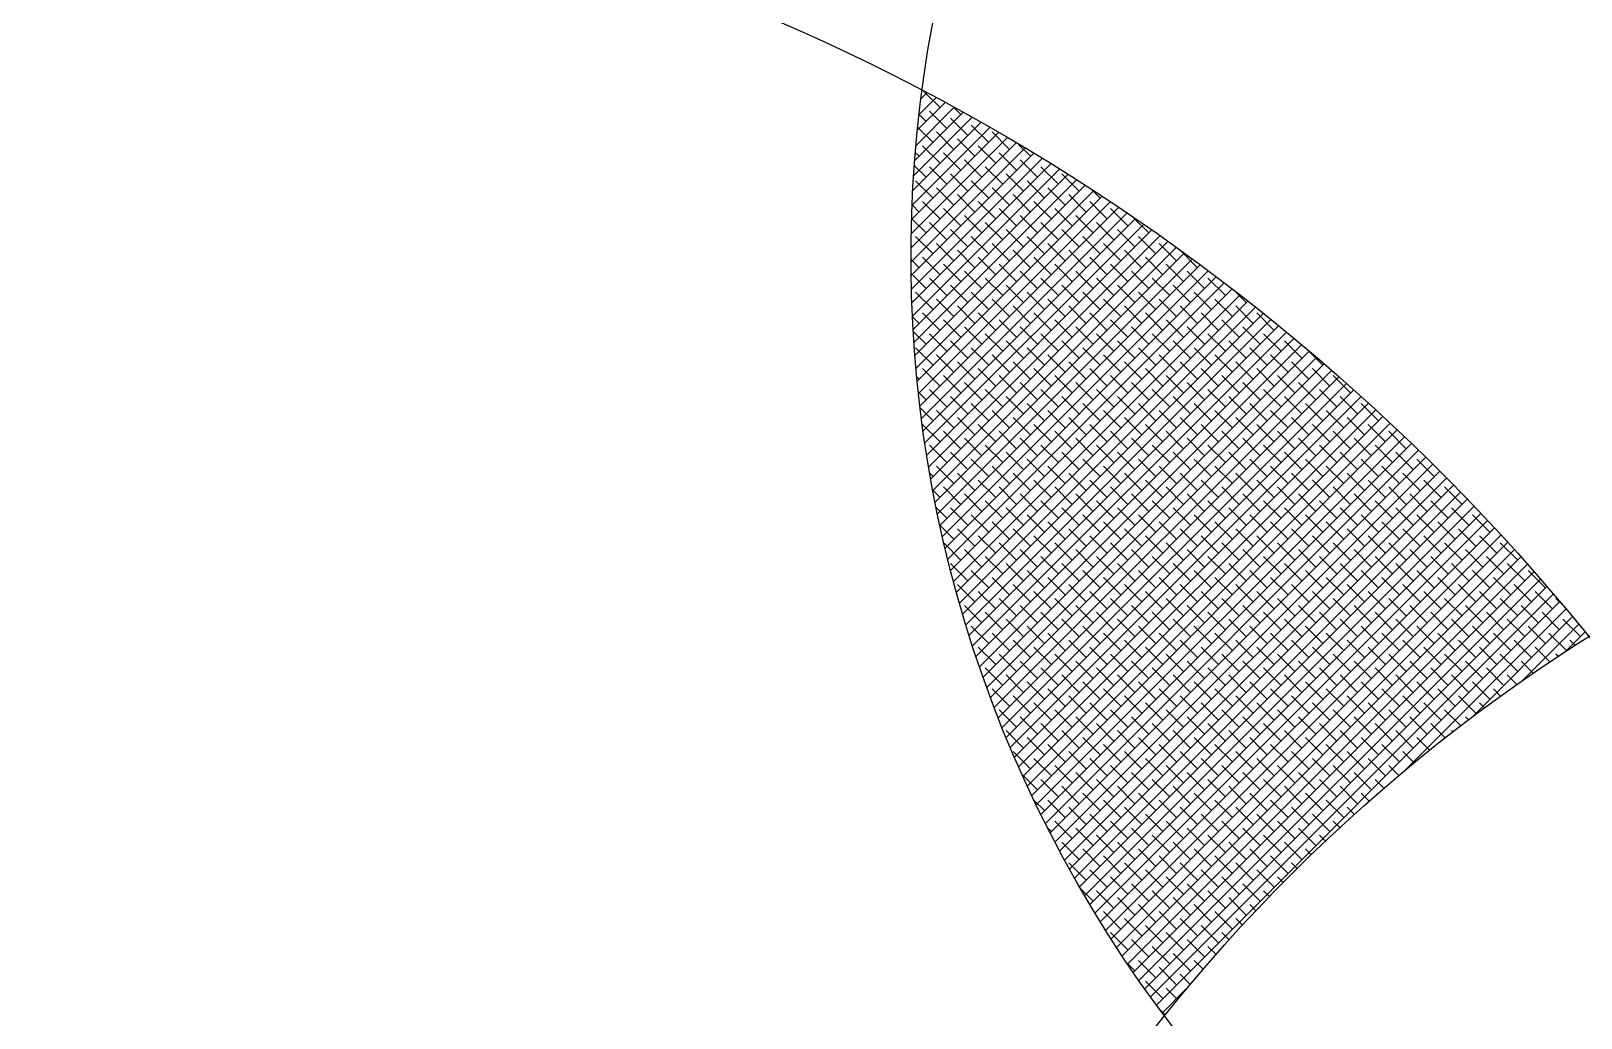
# Model space of a CAD drawing. Extents: x 522289 to 1051641, y 88514 to 354674.
# Drawn here: x 820076.8 to 820294.3, y 255741.4 to 255879.9 of the extents above; entities that cross this region are included whole.
import ezdxf

# ---------------------------------------------------------------- set-up
doc = ezdxf.new("R2010")
doc.units = 0
doc.header["$LTSCALE"] = 1000
doc.header["$MEASUREMENT"] = 0
doc.layers.add('洁具', color=8, linetype='CONTINUOUS')

# ---------------------------------------------------------------- blocks, each defined once
blk = doc.blocks.new('$plan$00002627')
at = {"layer": '洁具', "color": 252}
for p, q in [((303.65, -1443.46), (300.36, -1446.75)), ((306.68, -1443.14), (301.3, -1448.52)), ((309.68, -1442.86), (302.26, -1450.28)), ((312.63, -1442.62), (303.22, -1452.03)), ((304.97, -1444.85), (303.59, -1443.47)), ((315.55, -1442.41), (304.19, -1453.77)), ((318.42, -1442.25), (305.17, -1455.51)), ((309.04, -1446.2), (306.04, -1443.2)), ((321.27, -1442.12), (306.15, -1457.24)), ((324.08, -1442.02), (307.14, -1458.96)), ((326.85, -1441.95), (308.13, -1460.67)), ((329.6, -1441.92), (309.14, -1462.38)), ((332.31, -1441.92), (310.15, -1464.08)), ((311.75, -1443.49), (311.01, -1442.74)), ((335, -1441.94), (311.17, -1465.78)), ((337.66, -1442), (312.19, -1467.47)), ((340.29, -1442.08), (313.22, -1469.15)), ((315.82, -1444.85), (313.52, -1442.55)), ((342.89, -1442.19), (314.26, -1470.82)), ((345.47, -1442.33), (315.3, -1472.49)), ((348.02, -1442.49), (316.36, -1474.15)), ((319.89, -1446.2), (316.5, -1442.81)), ((350.54, -1442.68), (317.41, -1475.81)), ((353.05, -1442.89), (318.48, -1477.45)), ((355.53, -1443.12), (319.55, -1479.09)), ((357.98, -1443.37), (320.63, -1480.73)), ((322.6, -1443.49), (321.23, -1442.12)), ((326.67, -1444.85), (323.85, -1442.03)), ((330.74, -1446.2), (327.35, -1442.81)), ((329.38, -1442.14), (329.17, -1441.92)), ((333.45, -1443.49), (331.88, -1441.92)), ((337.52, -1444.85), (334.61, -1441.94)), ((341.59, -1446.2), (338.2, -1442.81)), ((340.23, -1442.14), (340.18, -1442.08)), ((344.3, -1443.49), (343.01, -1442.2)), ((348.37, -1444.85), (345.87, -1442.35)), ((352.44, -1446.2), (349.05, -1442.81)), ((355.15, -1443.49), (354.7, -1443.04)), ((359.22, -1444.85), (357.72, -1443.35)), ((302.26, -1447.56), (299.12, -1444.42)), ((300.57, -1443.83), (299.41, -1444.98)), ((306.33, -1448.92), (302.94, -1445.53)), ((313.11, -1447.56), (309.72, -1444.17)), ((317.18, -1448.92), (313.79, -1445.53)), ((323.96, -1447.56), (320.57, -1444.17)), ((360.42, -1443.65), (321.71, -1482.36)), ((362.83, -1443.95), (322.8, -1483.98)), ((365.22, -1444.27), (323.9, -1485.59)), ((328.03, -1448.92), (324.64, -1445.53)), ((367.59, -1444.62), (325.01, -1487.2)), ((369.94, -1444.98), (326.12, -1488.8)), ((372.27, -1445.36), (327.23, -1490.4)), ((374.58, -1445.76), (328.36, -1491.98)), ((376.87, -1446.18), (329.49, -1493.57)), ((379.14, -1446.62), (330.63, -1495.14)), ((334.81, -1447.56), (331.42, -1444.17)), ((338.88, -1448.92), (335.49, -1445.53)), ((345.66, -1447.56), (342.27, -1444.17)), ((349.73, -1448.92), (346.34, -1445.53)), ((356.51, -1447.56), (353.12, -1444.17)), ((360.58, -1448.92), (357.19, -1445.53)), ((363.29, -1446.2), (360.78, -1443.7)), ((367.36, -1447.56), (363.97, -1444.17)), ((371.42, -1448.92), (368.03, -1445.53)), ((374.14, -1446.2), (373.5, -1445.57)), ((378.21, -1447.56), (376.82, -1446.17)), ((307.69, -1452.99), (304.3, -1449.6)), ((310.4, -1450.27), (307.01, -1446.88)), ((314.47, -1451.63), (311.08, -1448.24)), ((318.53, -1452.99), (315.14, -1449.6)), ((321.25, -1450.27), (317.86, -1446.88)), ((325.32, -1451.63), (321.93, -1448.24)), ((329.38, -1452.99), (325.99, -1449.6)), ((332.1, -1450.27), (328.71, -1446.88)), ((381.4, -1447.08), (331.77, -1496.71)), ((336.16, -1451.63), (332.77, -1448.24)), ((383.64, -1447.56), (332.92, -1498.27)), ((385.85, -1448.05), (334.08, -1499.83)), ((388.06, -1448.56), (335.24, -1501.38)), ((390.24, -1449.09), (336.41, -1502.92)), ((340.23, -1452.99), (336.84, -1449.6)), ((392.41, -1449.63), (337.58, -1504.46)), ((342.95, -1450.27), (339.56, -1446.88)), ((347.01, -1451.63), (343.62, -1448.24)), ((351.08, -1452.99), (347.69, -1449.6)), ((353.79, -1450.27), (350.4, -1446.88)), ((357.86, -1451.63), (354.47, -1448.24)), ((361.93, -1452.99), (358.54, -1449.6)), ((364.64, -1450.27), (361.25, -1446.88)), ((368.71, -1451.63), (365.32, -1448.24)), ((372.78, -1452.99), (369.39, -1449.6)), ((375.49, -1450.27), (372.1, -1446.88)), ((379.56, -1451.63), (376.17, -1448.24)), ((382.27, -1448.92), (380.19, -1446.83)), ((383.63, -1452.99), (380.24, -1449.6)), ((386.34, -1450.27), (383.62, -1447.55)), ((390.41, -1451.63), (387.12, -1448.34)), ((394.48, -1452.99), (391.09, -1449.6)), ((303.62, -1451.63), (302.25, -1450.26)), ((311.75, -1454.34), (308.36, -1450.95)), ((315.82, -1455.7), (312.43, -1452.31)), ((322.6, -1454.34), (319.21, -1450.95)), ((326.67, -1455.7), (323.28, -1452.31)), ((333.45, -1454.34), (330.06, -1450.95)), ((337.52, -1455.7), (334.13, -1452.31)), ((394.56, -1450.19), (338.77, -1505.99)), ((396.69, -1450.77), (339.95, -1507.51)), ((344.3, -1454.34), (340.91, -1450.95)), ((398.81, -1451.37), (341.15, -1509.03)), ((400.91, -1451.98), (342.35, -1510.54)), ((403, -1452.6), (343.56, -1512.04)), ((348.37, -1455.7), (344.98, -1452.31)), ((355.15, -1454.34), (351.76, -1450.95)), ((359.22, -1455.7), (355.83, -1452.31)), ((366, -1454.34), (362.61, -1450.95)), ((370.07, -1455.7), (366.68, -1452.31)), ((376.85, -1454.34), (373.46, -1450.95)), ((380.92, -1455.7), (377.53, -1452.31)), ((387.7, -1454.34), (384.31, -1450.95)), ((391.77, -1455.7), (388.38, -1452.31)), ((398.55, -1454.34), (395.16, -1450.95)), ((402.62, -1455.7), (399.23, -1452.31)), ((309.04, -1457.05), (305.65, -1453.66)), ((313.11, -1458.41), (309.72, -1455.02)), ((319.89, -1457.05), (316.5, -1453.66)), ((323.96, -1458.41), (320.57, -1455.02)), ((330.74, -1457.05), (327.35, -1453.66)), ((334.81, -1458.41), (331.42, -1455.02)), ((341.59, -1457.05), (338.2, -1453.66)), ((345.66, -1458.41), (342.27, -1455.02)), ((405.07, -1453.24), (344.77, -1513.54)), ((407.13, -1453.9), (345.99, -1515.04)), ((409.17, -1454.57), (347.22, -1516.52)), ((411.2, -1455.25), (348.45, -1518)), ((352.44, -1457.05), (349.05, -1453.66)), ((356.51, -1458.41), (353.12, -1455.02)), ((363.29, -1457.05), (359.9, -1453.66)), ((367.36, -1458.41), (363.97, -1455.02)), ((374.14, -1457.05), (370.75, -1453.66)), ((378.21, -1458.41), (374.82, -1455.02)), ((384.99, -1457.05), (381.6, -1453.66)), ((389.06, -1458.41), (385.66, -1455.02)), ((395.84, -1457.05), (392.45, -1453.66)), ((399.9, -1458.41), (396.51, -1455.02)), ((406.69, -1457.05), (403.29, -1453.66)), ((410.75, -1458.41), (407.36, -1455.02)), ((310.4, -1461.12), (307.01, -1457.73)), ((317.18, -1459.77), (313.79, -1456.38)), ((321.25, -1461.12), (317.86, -1457.73)), ((328.03, -1459.77), (324.64, -1456.38)), ((332.1, -1461.12), (328.71, -1457.73)), ((338.88, -1459.77), (335.49, -1456.38)), ((342.95, -1461.12), (339.56, -1457.73)), ((349.73, -1459.77), (346.34, -1456.38)), ((413.21, -1455.95), (349.69, -1519.47)), ((353.79, -1461.12), (350.4, -1457.73)), ((415.21, -1456.67), (350.94, -1520.94)), ((417.19, -1457.4), (352.19, -1522.4)), ((419.16, -1458.14), (353.45, -1523.86)), ((360.58, -1459.77), (357.19, -1456.38)), ((364.64, -1461.12), (361.25, -1457.73)), ((371.42, -1459.77), (368.03, -1456.38)), ((375.49, -1461.12), (372.1, -1457.73)), ((382.27, -1459.77), (378.88, -1456.38)), ((386.34, -1461.12), (382.95, -1457.73)), ((393.12, -1459.77), (389.73, -1456.38)), ((397.19, -1461.12), (393.8, -1457.73)), ((403.97, -1459.77), (400.58, -1456.38)), ((408.04, -1461.12), (404.65, -1457.73)), ((414.82, -1459.77), (411.43, -1456.38)), ((418.89, -1461.12), (415.5, -1457.73)), ((314.47, -1462.48), (311.08, -1459.09)), ((318.53, -1463.83), (315.14, -1460.44)), ((325.32, -1462.48), (321.93, -1459.09)), ((329.38, -1463.83), (325.99, -1460.44)), ((336.16, -1462.48), (332.77, -1459.09)), ((340.23, -1463.83), (336.84, -1460.44)), ((347.01, -1462.48), (343.62, -1459.09)), ((351.08, -1463.83), (347.69, -1460.44)), ((357.86, -1462.48), (354.47, -1459.09)), ((421.12, -1458.9), (354.71, -1525.3)), ((423.06, -1459.67), (355.98, -1526.74)), ((424.99, -1460.45), (357.26, -1528.18)), ((361.93, -1463.83), (358.54, -1460.44)), ((426.9, -1461.25), (358.54, -1529.61)), ((368.71, -1462.48), (365.32, -1459.09)), ((372.78, -1463.83), (369.39, -1460.44)), ((379.56, -1462.48), (376.17, -1459.09)), ((383.63, -1463.83), (380.24, -1460.44)), ((390.41, -1462.48), (387.02, -1459.09)), ((394.48, -1463.83), (391.09, -1460.44)), ((401.26, -1462.48), (397.87, -1459.09)), ((405.33, -1463.83), (401.94, -1460.44)), ((412.11, -1462.48), (408.72, -1459.09)), ((416.18, -1463.83), (412.79, -1460.44)), ((422.96, -1462.48), (419.57, -1459.09)), ((427.03, -1463.83), (423.64, -1460.44)), ((311.75, -1465.19), (309.42, -1462.86)), ((315.82, -1466.55), (312.43, -1463.16)), ((319.89, -1467.9), (316.5, -1464.51)), ((322.6, -1465.19), (319.21, -1461.8)), ((326.67, -1466.55), (323.28, -1463.16)), ((330.74, -1467.9), (327.35, -1464.51)), ((333.45, -1465.19), (330.06, -1461.8)), ((337.52, -1466.55), (334.13, -1463.16)), ((341.59, -1467.9), (338.2, -1464.51)), ((344.3, -1465.19), (340.91, -1461.8)), ((348.37, -1466.55), (344.98, -1463.16)), ((352.44, -1467.9), (349.05, -1464.51)), ((355.15, -1465.19), (351.76, -1461.8)), ((359.22, -1466.55), (355.83, -1463.16)), ((428.81, -1462.06), (359.83, -1531.03)), ((363.29, -1467.9), (359.9, -1464.51)), ((430.69, -1462.88), (361.13, -1532.45)), ((432.57, -1463.72), (362.43, -1533.86)), ((366, -1465.19), (362.61, -1461.8)), ((434.43, -1464.57), (363.74, -1535.26)), ((370.07, -1466.55), (366.68, -1463.16)), ((374.14, -1467.9), (370.75, -1464.51)), ((376.85, -1465.19), (373.46, -1461.8)), ((380.92, -1466.55), (377.53, -1463.16)), ((384.99, -1467.9), (381.6, -1464.51)), ((387.7, -1465.19), (384.31, -1461.8)), ((391.77, -1466.55), (388.38, -1463.16)), ((395.84, -1467.9), (392.45, -1464.51)), ((398.55, -1465.19), (395.16, -1461.8)), ((402.62, -1466.55), (399.23, -1463.16)), ((406.69, -1467.9), (403.29, -1464.51)), ((409.4, -1465.19), (406.01, -1461.8)), ((413.47, -1466.55), (410.08, -1463.16)), ((417.53, -1467.9), (414.14, -1464.51)), ((420.25, -1465.19), (416.86, -1461.8)), ((424.32, -1466.55), (420.92, -1463.16)), ((428.38, -1467.9), (424.99, -1464.51)), ((431.1, -1465.19), (427.71, -1461.8)), ((435.16, -1466.55), (432.14, -1463.52)), ((317.18, -1470.62), (313.79, -1467.23)), ((323.96, -1469.26), (320.57, -1465.87)), ((328.03, -1470.62), (324.64, -1467.23)), ((334.81, -1469.26), (331.42, -1465.87)), ((338.88, -1470.62), (335.49, -1467.23)), ((345.66, -1469.26), (342.27, -1465.87)), ((349.73, -1470.62), (346.34, -1467.23)), ((356.51, -1469.26), (353.12, -1465.87)), ((360.58, -1470.62), (357.19, -1467.23)), ((367.36, -1469.26), (363.97, -1465.87)), ((436.28, -1465.43), (365.05, -1536.66)), ((438.12, -1466.3), (366.37, -1538.05)), ((439.95, -1467.19), (367.7, -1539.44)), ((371.42, -1470.62), (368.03, -1467.23)), ((378.21, -1469.26), (374.82, -1465.87)), ((382.27, -1470.62), (378.88, -1467.23)), ((389.06, -1469.26), (385.66, -1465.87)), ((393.12, -1470.62), (389.73, -1467.23)), ((399.9, -1469.26), (396.51, -1465.87)), ((403.97, -1470.62), (400.58, -1467.23)), ((410.75, -1469.26), (407.36, -1465.87)), ((414.82, -1470.62), (411.43, -1467.23)), ((421.6, -1469.26), (418.21, -1465.87)), ((425.67, -1470.62), (422.28, -1467.23)), ((432.45, -1469.26), (429.06, -1465.87)), ((436.52, -1470.62), (433.13, -1467.23)), ((439.23, -1467.9), (437.19, -1465.86)), ((321.25, -1471.97), (317.86, -1468.58)), ((325.32, -1473.33), (321.93, -1469.94)), ((332.1, -1471.97), (328.71, -1468.58)), ((336.16, -1473.33), (332.77, -1469.94)), ((342.95, -1471.97), (339.56, -1468.58)), ((347.01, -1473.33), (343.62, -1469.94)), ((353.79, -1471.97), (350.4, -1468.58)), ((357.86, -1473.33), (354.47, -1469.94)), ((364.64, -1471.97), (361.25, -1468.58)), ((368.71, -1473.33), (365.32, -1469.94)), ((441.76, -1468.09), (369.03, -1540.82)), ((443.56, -1469), (370.37, -1542.19)), ((445.35, -1469.93), (371.72, -1543.56)), ((375.49, -1471.97), (372.1, -1468.58)), ((379.56, -1473.33), (376.17, -1469.94)), ((386.34, -1471.97), (382.95, -1468.58)), ((390.41, -1473.33), (387.02, -1469.94)), ((397.19, -1471.97), (393.8, -1468.58)), ((401.26, -1473.33), (397.87, -1469.94)), ((408.04, -1471.97), (404.65, -1468.58)), ((412.11, -1473.33), (408.72, -1469.94)), ((418.89, -1471.97), (415.5, -1468.58)), ((422.96, -1473.33), (419.57, -1469.94)), ((429.74, -1471.97), (426.35, -1468.58)), ((433.81, -1473.33), (430.42, -1469.94)), ((440.59, -1471.97), (437.2, -1468.58)), ((444.66, -1473.33), (441.27, -1469.94)), ((443.3, -1469.26), (442.51, -1468.47)), ((318.53, -1474.68), (315.14, -1471.29)), ((322.6, -1476.04), (319.21, -1472.65)), ((329.38, -1474.68), (325.99, -1471.29)), ((333.45, -1476.04), (330.06, -1472.65)), ((340.23, -1474.68), (336.84, -1471.29)), ((344.3, -1476.04), (340.91, -1472.65)), ((351.08, -1474.68), (347.69, -1471.29)), ((355.15, -1476.04), (351.76, -1472.65)), ((361.93, -1474.68), (358.54, -1471.29)), ((366, -1476.04), (362.61, -1472.65)), ((372.78, -1474.68), (369.39, -1471.29)), ((447.12, -1470.86), (373.07, -1544.92)), ((376.85, -1476.04), (373.46, -1472.65)), ((448.88, -1471.81), (374.43, -1546.27)), ((450.64, -1472.77), (375.79, -1547.62)), ((452.38, -1473.75), (377.16, -1548.96)), ((383.63, -1474.68), (380.24, -1471.29)), ((387.7, -1476.04), (384.31, -1472.65)), ((394.48, -1474.68), (391.09, -1471.29)), ((398.55, -1476.04), (395.16, -1472.65)), ((405.33, -1474.68), (401.94, -1471.29)), ((409.4, -1476.04), (406.01, -1472.65)), ((416.18, -1474.68), (412.79, -1471.29)), ((420.25, -1476.04), (416.86, -1472.65)), ((427.03, -1474.68), (423.64, -1471.29)), ((431.1, -1476.04), (427.71, -1472.65)), ((437.88, -1474.68), (434.49, -1471.29)), ((441.95, -1476.04), (438.55, -1472.65)), ((448.73, -1474.68), (445.34, -1471.29)), ((452.79, -1476.04), (449.4, -1472.65)), ((323.96, -1480.11), (320.57, -1476.72)), ((326.67, -1477.4), (323.28, -1474.01)), ((330.74, -1478.75), (327.35, -1475.36)), ((334.81, -1480.11), (331.42, -1476.72)), ((337.52, -1477.4), (334.13, -1474.01)), ((341.59, -1478.75), (338.2, -1475.36)), ((345.66, -1480.11), (342.27, -1476.72)), ((348.37, -1477.4), (344.98, -1474.01)), ((352.44, -1478.75), (349.05, -1475.36)), ((356.51, -1480.11), (353.12, -1476.72)), ((359.22, -1477.4), (355.83, -1474.01)), ((363.29, -1478.75), (359.9, -1475.36)), ((367.36, -1480.11), (363.97, -1476.72)), ((370.07, -1477.4), (366.68, -1474.01)), ((374.14, -1478.75), (370.75, -1475.36)), ((378.21, -1480.11), (374.82, -1476.72)), ((380.92, -1477.4), (377.53, -1474.01)), ((454.1, -1474.73), (378.54, -1550.3)), ((455.82, -1475.73), (379.92, -1551.62)), ((457.53, -1476.73), (381.31, -1552.95)), ((384.99, -1478.75), (381.6, -1475.36)), ((389.06, -1480.11), (385.66, -1476.72)), ((391.77, -1477.4), (388.38, -1474.01)), ((395.84, -1478.75), (392.45, -1475.36)), ((399.9, -1480.11), (396.51, -1476.72)), ((402.62, -1477.4), (399.23, -1474.01)), ((406.69, -1478.75), (403.29, -1475.36)), ((410.75, -1480.11), (407.36, -1476.72)), ((413.47, -1477.4), (410.08, -1474.01)), ((417.53, -1478.75), (414.14, -1475.36)), ((421.6, -1480.11), (418.21, -1476.72)), ((424.32, -1477.4), (420.92, -1474.01)), ((428.38, -1478.75), (424.99, -1475.36)), ((432.45, -1480.11), (429.06, -1476.72)), ((435.16, -1477.4), (431.77, -1474.01)), ((439.23, -1478.75), (435.84, -1475.36)), ((443.3, -1480.11), (439.91, -1476.72)), ((446.01, -1477.4), (442.62, -1474.01)), ((450.08, -1478.75), (446.69, -1475.36)), ((454.15, -1480.11), (450.76, -1476.72)), ((456.86, -1477.4), (454.32, -1474.86)), ((319.89, -1478.75), (318.27, -1477.13)), ((328.03, -1481.46), (324.64, -1478.07)), ((332.1, -1482.82), (328.71, -1479.43)), ((338.88, -1481.46), (335.49, -1478.07)), ((342.95, -1482.82), (339.56, -1479.43)), ((349.73, -1481.46), (346.34, -1478.07)), ((353.79, -1482.82), (350.4, -1479.43)), ((360.58, -1481.46), (357.19, -1478.07)), ((364.64, -1482.82), (361.25, -1479.43)), ((371.42, -1481.46), (368.03, -1478.07)), ((375.49, -1482.82), (372.1, -1479.43)), ((382.27, -1481.46), (378.88, -1478.07)), ((459.22, -1477.75), (382.71, -1554.26)), ((386.34, -1482.82), (382.95, -1479.43)), ((460.9, -1478.78), (384.11, -1555.57)), ((462.57, -1479.83), (385.52, -1556.88)), ((393.12, -1481.46), (389.73, -1478.07)), ((397.19, -1482.82), (393.8, -1479.43)), ((403.97, -1481.46), (400.58, -1478.07)), ((408.04, -1482.82), (404.65, -1479.43)), ((414.82, -1481.46), (411.43, -1478.07)), ((418.89, -1482.82), (415.5, -1479.43)), ((425.67, -1481.46), (422.28, -1478.07)), ((429.74, -1482.82), (426.35, -1479.43)), ((436.52, -1481.46), (433.13, -1478.07)), ((440.59, -1482.82), (437.2, -1479.43)), ((447.37, -1481.46), (443.98, -1478.07)), ((451.44, -1482.82), (448.05, -1479.43)), ((458.22, -1481.46), (454.83, -1478.07)), ((462.29, -1482.82), (458.9, -1479.43)), ((325.32, -1484.18), (321.93, -1480.79)), ((329.38, -1485.53), (325.99, -1482.14)), ((336.16, -1484.18), (332.77, -1480.79)), ((340.23, -1485.53), (336.84, -1482.14)), ((347.01, -1484.18), (343.62, -1480.79)), ((351.08, -1485.53), (347.69, -1482.14)), ((357.86, -1484.18), (354.47, -1480.79)), ((361.93, -1485.53), (358.54, -1482.14)), ((368.71, -1484.18), (365.32, -1480.79)), ((372.78, -1485.53), (369.39, -1482.14)), ((379.56, -1484.18), (376.17, -1480.79)), ((383.63, -1485.53), (380.24, -1482.14)), ((464.23, -1480.88), (386.93, -1558.18)), ((390.41, -1484.18), (387.02, -1480.79)), ((465.88, -1481.94), (388.35, -1559.47)), ((394.48, -1485.53), (391.09, -1482.14)), ((401.26, -1484.18), (397.87, -1480.79)), ((405.33, -1485.53), (401.94, -1482.14)), ((412.11, -1484.18), (408.72, -1480.79)), ((416.18, -1485.53), (412.79, -1482.14)), ((422.96, -1484.18), (419.57, -1480.79)), ((427.03, -1485.53), (423.64, -1482.14)), ((433.81, -1484.18), (430.42, -1480.79)), ((437.88, -1485.53), (434.49, -1482.14)), ((444.66, -1484.18), (441.27, -1480.79)), ((448.73, -1485.53), (445.34, -1482.14)), ((455.51, -1484.18), (452.12, -1480.79)), ((459.58, -1485.53), (456.18, -1482.14)), ((466.36, -1484.18), (462.97, -1480.79)), ((326.67, -1488.25), (323.65, -1485.22)), ((333.45, -1486.89), (330.06, -1483.5)), ((337.52, -1488.25), (334.13, -1484.86)), ((344.3, -1486.89), (340.91, -1483.5)), ((348.37, -1488.25), (344.98, -1484.86)), ((355.15, -1486.89), (351.76, -1483.5)), ((359.22, -1488.25), (355.83, -1484.86)), ((366, -1486.89), (362.61, -1483.5)), ((370.07, -1488.25), (366.68, -1484.86)), ((376.85, -1486.89), (373.46, -1483.5)), ((380.92, -1488.25), (377.53, -1484.86)), ((387.7, -1486.89), (384.31, -1483.5)), ((391.77, -1488.25), (388.38, -1484.86)), ((467.51, -1483.02), (389.78, -1560.75)), ((469.14, -1484.11), (391.21, -1562.03)), ((470.75, -1485.21), (392.65, -1563.31)), ((398.55, -1486.89), (395.16, -1483.5)), ((402.62, -1488.25), (399.23, -1484.86)), ((409.4, -1486.89), (406.01, -1483.5)), ((413.47, -1488.25), (410.08, -1484.86)), ((420.25, -1486.89), (416.86, -1483.5)), ((424.32, -1488.25), (420.92, -1484.86)), ((431.1, -1486.89), (427.71, -1483.5)), ((435.16, -1488.25), (431.77, -1484.86)), ((441.95, -1486.89), (438.55, -1483.5)), ((446.01, -1488.25), (442.62, -1484.86)), ((452.79, -1486.89), (449.4, -1483.5)), ((456.86, -1488.25), (453.47, -1484.86)), ((463.64, -1486.89), (460.25, -1483.5)), ((467.71, -1488.25), (464.32, -1484.86)), ((470.42, -1485.53), (468.72, -1483.83)), ((330.74, -1489.6), (327.35, -1486.21)), ((334.81, -1490.96), (331.42, -1487.57)), ((338.88, -1492.31), (335.49, -1488.92)), ((341.59, -1489.6), (338.2, -1486.21)), ((345.66, -1490.96), (342.27, -1487.57)), ((349.73, -1492.31), (346.34, -1488.92)), ((352.44, -1489.6), (349.05, -1486.21)), ((356.51, -1490.96), (353.12, -1487.57)), ((360.58, -1492.31), (357.19, -1488.92)), ((363.29, -1489.6), (359.9, -1486.21)), ((367.36, -1490.96), (363.97, -1487.57)), ((371.42, -1492.31), (368.03, -1488.92)), ((374.14, -1489.6), (370.75, -1486.21)), ((378.21, -1490.96), (374.82, -1487.57)), ((382.27, -1492.31), (378.88, -1488.92)), ((384.99, -1489.6), (381.6, -1486.21)), ((389.06, -1490.96), (385.66, -1487.57)), ((393.12, -1492.31), (389.73, -1488.92)), ((395.84, -1489.6), (392.45, -1486.21)), ((472.35, -1486.32), (394.1, -1564.57)), ((473.95, -1487.44), (395.55, -1565.83)), ((399.9, -1490.96), (396.51, -1487.57)), ((475.53, -1488.57), (397.01, -1567.09)), ((403.97, -1492.31), (400.58, -1488.92)), ((406.69, -1489.6), (403.29, -1486.21)), ((410.75, -1490.96), (407.36, -1487.57)), ((414.82, -1492.31), (411.43, -1488.92)), ((417.53, -1489.6), (414.14, -1486.21)), ((421.6, -1490.96), (418.21, -1487.57)), ((425.67, -1492.31), (422.28, -1488.92)), ((428.38, -1489.6), (424.99, -1486.21)), ((432.45, -1490.96), (429.06, -1487.57)), ((436.52, -1492.31), (433.13, -1488.92)), ((439.23, -1489.6), (435.84, -1486.21)), ((443.3, -1490.96), (439.91, -1487.57)), ((447.37, -1492.31), (443.98, -1488.92)), ((450.08, -1489.6), (446.69, -1486.21)), ((454.15, -1490.96), (450.76, -1487.57)), ((458.22, -1492.31), (454.83, -1488.92)), ((460.93, -1489.6), (457.54, -1486.21)), ((465, -1490.96), (461.61, -1487.57)), ((469.07, -1492.31), (465.68, -1488.92)), ((471.78, -1489.6), (468.39, -1486.21)), ((475.85, -1490.96), (472.46, -1487.57)), ((332.1, -1493.67), (328.71, -1490.28)), ((336.16, -1495.03), (332.77, -1491.64)), ((342.95, -1493.67), (339.56, -1490.28)), ((347.01, -1495.03), (343.62, -1491.64)), ((353.79, -1493.67), (350.4, -1490.28)), ((357.86, -1495.03), (354.47, -1491.64)), ((364.64, -1493.67), (361.25, -1490.28)), ((368.71, -1495.03), (365.32, -1491.64)), ((375.49, -1493.67), (372.1, -1490.28)), ((379.56, -1495.03), (376.17, -1491.64)), ((386.34, -1493.67), (382.95, -1490.28)), ((390.41, -1495.03), (387.02, -1491.64)), ((397.19, -1493.67), (393.8, -1490.28)), ((401.26, -1495.03), (397.87, -1491.64)), ((477.1, -1489.71), (398.47, -1568.33)), ((408.04, -1493.67), (404.65, -1490.28)), ((412.11, -1495.03), (408.72, -1491.64)), ((418.89, -1493.67), (415.5, -1490.28)), ((422.96, -1495.03), (419.57, -1491.64)), ((429.74, -1493.67), (426.35, -1490.28)), ((433.81, -1495.03), (430.42, -1491.64)), ((440.59, -1493.67), (437.2, -1490.28)), ((444.66, -1495.03), (441.27, -1491.64)), ((451.44, -1493.67), (448.05, -1490.28)), ((455.51, -1495.03), (452.12, -1491.64)), ((462.29, -1493.67), (458.9, -1490.28)), ((466.36, -1495.03), (462.97, -1491.64)), ((473.14, -1493.67), (469.75, -1490.28)), ((476.04, -1493.86), (473.81, -1491.64)), ((478.65, -1490.87), (473.84, -1495.68)), ((479.03, -1491.43), (477.93, -1490.33)), ((333.45, -1497.74), (330.06, -1494.35)), ((340.23, -1496.38), (336.84, -1492.99)), ((344.3, -1497.74), (340.91, -1494.35)), ((351.08, -1496.38), (347.69, -1492.99)), ((355.15, -1497.74), (351.76, -1494.35)), ((361.93, -1496.38), (358.54, -1492.99)), ((366, -1497.74), (362.61, -1494.35)), ((372.78, -1496.38), (369.39, -1492.99)), ((376.85, -1497.74), (373.46, -1494.35)), ((383.63, -1496.38), (380.24, -1492.99)), ((387.7, -1497.74), (384.31, -1494.35)), ((394.48, -1496.38), (391.09, -1492.99)), ((398.55, -1497.74), (395.16, -1494.35)), ((405.33, -1496.38), (401.94, -1492.99)), ((409.4, -1497.74), (406.01, -1494.35)), ((416.18, -1496.38), (412.79, -1492.99)), ((420.25, -1497.74), (416.86, -1494.35)), ((427.03, -1496.38), (423.64, -1492.99)), ((431.1, -1497.74), (427.71, -1494.35)), ((437.88, -1496.38), (434.49, -1492.99)), ((441.95, -1497.74), (438.55, -1494.35)), ((448.73, -1496.38), (445.34, -1492.99)), ((452.79, -1497.74), (449.4, -1494.35)), ((459.58, -1496.38), (456.18, -1492.99)), ((463.64, -1497.74), (460.25, -1494.35)), ((470.42, -1496.38), (467.03, -1492.99)), ((473.08, -1496.32), (471.1, -1494.35)), ((337.52, -1499.09), (334.13, -1495.7)), ((341.59, -1500.45), (338.2, -1497.06)), ((348.37, -1499.09), (344.98, -1495.7)), ((352.44, -1500.45), (349.05, -1497.06)), ((359.22, -1499.09), (355.83, -1495.7)), ((363.29, -1500.45), (359.9, -1497.06)), ((370.07, -1499.09), (366.68, -1495.7)), ((374.14, -1500.45), (370.75, -1497.06)), ((380.92, -1499.09), (377.53, -1495.7)), ((384.99, -1500.45), (381.6, -1497.06)), ((391.77, -1499.09), (388.38, -1495.7)), ((395.84, -1500.45), (392.45, -1497.06)), ((402.62, -1499.09), (399.23, -1495.7)), ((406.69, -1500.45), (403.29, -1497.06)), ((413.47, -1499.09), (410.08, -1495.7)), ((417.53, -1500.45), (414.14, -1497.06)), ((424.32, -1499.09), (420.92, -1495.7)), ((428.38, -1500.45), (424.99, -1497.06)), ((435.16, -1499.09), (431.77, -1495.7)), ((439.23, -1500.45), (435.84, -1497.06)), ((446.01, -1499.09), (442.62, -1495.7)), ((450.08, -1500.45), (446.69, -1497.06)), ((456.86, -1499.09), (453.47, -1495.7)), ((460.93, -1500.45), (457.54, -1497.06)), ((467.71, -1499.09), (464.32, -1495.7)), ((470.14, -1498.81), (468.39, -1497.06)), ((338.88, -1503.16), (335.49, -1499.77)), ((345.66, -1501.81), (342.27, -1498.42)), ((349.73, -1503.16), (346.34, -1499.77)), ((356.51, -1501.81), (353.12, -1498.42)), ((360.58, -1503.16), (357.19, -1499.77)), ((367.36, -1501.81), (363.97, -1498.42)), ((371.42, -1503.16), (368.03, -1499.77)), ((378.21, -1501.81), (374.82, -1498.42)), ((382.27, -1503.16), (378.88, -1499.77)), ((389.06, -1501.81), (385.66, -1498.42)), ((393.12, -1503.16), (389.73, -1499.77)), ((399.9, -1501.81), (396.51, -1498.42)), ((403.97, -1503.16), (400.58, -1499.77)), ((410.75, -1501.81), (407.36, -1498.42)), ((414.82, -1503.16), (411.43, -1499.77)), ((421.6, -1501.81), (418.21, -1498.42)), ((425.67, -1503.16), (422.28, -1499.77)), ((432.45, -1501.81), (429.06, -1498.42)), ((436.52, -1503.16), (433.13, -1499.77)), ((443.3, -1501.81), (439.91, -1498.42)), ((447.37, -1503.16), (443.98, -1499.77)), ((454.15, -1501.81), (450.76, -1498.42)), ((458.22, -1503.16), (454.83, -1499.77)), ((465, -1501.81), (461.61, -1498.42)), ((467.24, -1501.34), (465.68, -1499.77)), ((342.95, -1504.52), (339.56, -1501.13)), ((347.01, -1505.88), (343.62, -1502.49)), ((351.08, -1507.23), (347.69, -1503.84)), ((353.79, -1504.52), (350.4, -1501.13)), ((357.86, -1505.88), (354.47, -1502.49)), ((361.93, -1507.23), (358.54, -1503.84)), ((364.64, -1504.52), (361.25, -1501.13)), ((368.71, -1505.88), (365.32, -1502.49)), ((372.78, -1507.23), (369.39, -1503.84)), ((375.49, -1504.52), (372.1, -1501.13)), ((379.56, -1505.88), (376.17, -1502.49)), ((383.63, -1507.23), (380.24, -1503.84)), ((386.34, -1504.52), (382.95, -1501.13)), ((390.41, -1505.88), (387.02, -1502.49)), ((394.48, -1507.23), (391.09, -1503.84)), ((397.19, -1504.52), (393.8, -1501.13)), ((401.26, -1505.88), (397.87, -1502.49)), ((405.33, -1507.23), (401.94, -1503.84)), ((408.04, -1504.52), (404.65, -1501.13)), ((412.11, -1505.88), (408.72, -1502.49)), ((416.18, -1507.23), (412.79, -1503.84)), ((418.89, -1504.52), (415.5, -1501.13)), ((422.96, -1505.88), (419.57, -1502.49)), ((427.03, -1507.23), (423.64, -1503.84)), ((429.74, -1504.52), (426.35, -1501.13)), ((433.81, -1505.88), (430.42, -1502.49)), ((437.88, -1507.23), (434.49, -1503.84)), ((440.59, -1504.52), (437.2, -1501.13)), ((444.66, -1505.88), (441.27, -1502.49)), ((448.73, -1507.23), (445.34, -1503.84)), ((451.44, -1504.52), (448.05, -1501.13)), ((455.51, -1505.88), (452.12, -1502.49)), ((459.58, -1507.23), (456.18, -1503.84)), ((462.29, -1504.52), (458.9, -1501.13)), ((464.37, -1503.89), (462.97, -1502.49)), ((340.23, -1507.23), (338, -1505)), ((344.3, -1508.59), (340.91, -1505.2)), ((348.37, -1509.94), (344.98, -1506.55)), ((355.15, -1508.59), (351.76, -1505.2)), ((359.22, -1509.94), (355.83, -1506.55)), ((366, -1508.59), (362.61, -1505.2)), ((370.07, -1509.94), (366.68, -1506.55)), ((376.85, -1508.59), (373.46, -1505.2)), ((380.92, -1509.94), (377.53, -1506.55)), ((387.7, -1508.59), (384.31, -1505.2)), ((391.77, -1509.94), (388.38, -1506.55)), ((398.55, -1508.59), (395.16, -1505.2)), ((402.62, -1509.94), (399.23, -1506.55)), ((409.4, -1508.59), (406.01, -1505.2)), ((413.47, -1509.94), (410.08, -1506.55)), ((420.25, -1508.59), (416.86, -1505.2)), ((424.32, -1509.94), (420.92, -1506.55)), ((431.1, -1508.59), (427.71, -1505.2)), ((435.16, -1509.94), (431.77, -1506.55)), ((441.95, -1508.59), (438.55, -1505.2)), ((446.01, -1509.94), (442.62, -1506.55)), ((452.79, -1508.59), (449.4, -1505.2)), ((456.86, -1509.94), (453.47, -1506.55)), ((461.53, -1506.48), (460.25, -1505.2)), ((345.66, -1512.66), (342.27, -1509.27)), ((352.44, -1511.3), (349.05, -1507.91)), ((356.51, -1512.66), (353.12, -1509.27)), ((363.29, -1511.3), (359.9, -1507.91)), ((367.36, -1512.66), (363.97, -1509.27)), ((374.14, -1511.3), (370.75, -1507.91)), ((378.21, -1512.66), (374.82, -1509.27)), ((384.99, -1511.3), (381.6, -1507.91)), ((389.06, -1512.66), (385.66, -1509.27)), ((395.84, -1511.3), (392.45, -1507.91)), ((399.9, -1512.66), (396.51, -1509.27)), ((406.69, -1511.3), (403.29, -1507.91)), ((410.75, -1512.66), (407.36, -1509.27)), ((417.53, -1511.3), (414.14, -1507.91)), ((421.6, -1512.66), (418.21, -1509.27)), ((428.38, -1511.3), (424.99, -1507.91)), ((432.45, -1512.66), (429.06, -1509.27)), ((439.23, -1511.3), (435.84, -1507.91)), ((443.3, -1512.66), (439.91, -1509.27)), ((450.08, -1511.3), (446.69, -1507.91)), ((454.15, -1512.66), (450.76, -1509.27)), ((458.73, -1509.1), (457.54, -1507.91)), ((349.73, -1514.01), (346.34, -1510.62)), ((353.79, -1515.37), (350.4, -1511.98)), ((360.58, -1514.01), (357.19, -1510.62)), ((364.64, -1515.37), (361.25, -1511.98)), ((371.42, -1514.01), (368.03, -1510.62)), ((375.49, -1515.37), (372.1, -1511.98)), ((382.27, -1514.01), (378.88, -1510.62)), ((386.34, -1515.37), (382.95, -1511.98)), ((393.12, -1514.01), (389.73, -1510.62)), ((397.19, -1515.37), (393.8, -1511.98)), ((403.97, -1514.01), (400.58, -1510.62)), ((408.04, -1515.37), (404.65, -1511.98)), ((414.82, -1514.01), (411.43, -1510.62)), ((418.89, -1515.37), (415.5, -1511.98)), ((425.67, -1514.01), (422.28, -1510.62)), ((429.74, -1515.37), (426.35, -1511.98)), ((436.52, -1514.01), (433.13, -1510.62)), ((440.59, -1515.37), (437.2, -1511.98)), ((447.37, -1514.01), (443.98, -1510.62)), ((451.44, -1515.37), (448.05, -1511.98)), ((455.95, -1511.74), (454.83, -1510.62)), ((351.08, -1518.08), (347.69, -1514.69)), ((355.15, -1519.44), (351.76, -1516.05)), ((357.86, -1516.72), (354.47, -1513.33)), ((361.93, -1518.08), (358.54, -1514.69)), ((366, -1519.44), (362.61, -1516.05)), ((368.71, -1516.72), (365.32, -1513.33)), ((372.78, -1518.08), (369.39, -1514.69)), ((376.85, -1519.44), (373.46, -1516.05)), ((379.56, -1516.72), (376.17, -1513.33)), ((383.63, -1518.08), (380.24, -1514.69)), ((387.7, -1519.44), (384.31, -1516.05)), ((390.41, -1516.72), (387.02, -1513.33)), ((394.48, -1518.08), (391.09, -1514.69)), ((398.55, -1519.44), (395.16, -1516.05)), ((401.26, -1516.72), (397.87, -1513.33)), ((405.33, -1518.08), (401.94, -1514.69)), ((409.4, -1519.44), (406.01, -1516.05)), ((412.11, -1516.72), (408.72, -1513.33)), ((416.18, -1518.08), (412.79, -1514.69)), ((420.25, -1519.44), (416.86, -1516.05)), ((422.96, -1516.72), (419.57, -1513.33)), ((427.03, -1518.08), (423.64, -1514.69)), ((431.1, -1519.44), (427.71, -1516.05)), ((433.81, -1516.72), (430.42, -1513.33)), ((437.88, -1518.08), (434.49, -1514.69)), ((441.95, -1519.44), (438.55, -1516.05)), ((444.66, -1516.72), (441.27, -1513.33)), ((448.73, -1518.08), (445.34, -1514.69)), ((450.49, -1517.13), (449.4, -1516.05)), ((453.21, -1514.42), (452.12, -1513.33)), ((352.44, -1522.15), (349.3, -1519.01)), ((359.22, -1520.79), (355.83, -1517.4)), ((363.29, -1522.15), (359.9, -1518.76)), ((370.07, -1520.79), (366.68, -1517.4)), ((374.14, -1522.15), (370.75, -1518.76)), ((380.92, -1520.79), (377.53, -1517.4)), ((384.99, -1522.15), (381.6, -1518.76)), ((391.77, -1520.79), (388.38, -1517.4)), ((395.84, -1522.15), (392.45, -1518.76)), ((402.62, -1520.79), (399.23, -1517.4)), ((406.69, -1522.15), (403.29, -1518.76)), ((413.47, -1520.79), (410.08, -1517.4)), ((417.53, -1522.15), (414.14, -1518.76)), ((424.32, -1520.79), (420.92, -1517.4)), ((428.38, -1522.15), (424.99, -1518.76)), ((435.16, -1520.79), (431.77, -1517.4)), ((439.23, -1522.15), (435.84, -1518.76)), ((446.01, -1520.79), (442.62, -1517.4)), ((447.81, -1519.88), (446.69, -1518.76)), ((356.51, -1523.51), (353.12, -1520.12)), ((360.58, -1524.86), (357.19, -1521.47)), ((367.36, -1523.51), (363.97, -1520.12)), ((371.42, -1524.86), (368.03, -1521.47)), ((378.21, -1523.51), (374.82, -1520.12)), ((382.27, -1524.86), (378.88, -1521.47)), ((389.06, -1523.51), (385.66, -1520.12)), ((393.12, -1524.86), (389.73, -1521.47)), ((399.9, -1523.51), (396.51, -1520.12)), ((403.97, -1524.86), (400.58, -1521.47)), ((410.75, -1523.51), (407.36, -1520.12)), ((414.82, -1524.86), (411.43, -1521.47)), ((421.6, -1523.51), (418.21, -1520.12)), ((425.67, -1524.86), (422.28, -1521.47)), ((432.45, -1523.51), (429.06, -1520.12)), ((436.52, -1524.86), (433.13, -1521.47)), ((443.3, -1523.51), (439.91, -1520.12)), ((445.16, -1522.65), (443.98, -1521.47)), ((357.86, -1527.57), (354.47, -1524.18)), ((364.64, -1526.22), (361.25, -1522.83)), ((368.71, -1527.57), (365.32, -1524.18)), ((375.49, -1526.22), (372.1, -1522.83)), ((379.56, -1527.57), (376.17, -1524.18)), ((386.34, -1526.22), (382.95, -1522.83)), ((390.41, -1527.57), (387.02, -1524.18)), ((397.19, -1526.22), (393.8, -1522.83)), ((401.26, -1527.57), (397.87, -1524.18)), ((408.04, -1526.22), (404.65, -1522.83)), ((412.11, -1527.57), (408.72, -1524.18)), ((418.89, -1526.22), (415.5, -1522.83)), ((422.96, -1527.57), (419.57, -1524.18)), ((429.74, -1526.22), (426.35, -1522.83)), ((433.81, -1527.57), (430.42, -1524.18)), ((440.59, -1526.22), (437.2, -1522.83)), ((442.54, -1525.45), (441.27, -1524.18)), ((361.93, -1528.93), (358.54, -1525.54)), ((366, -1530.29), (362.61, -1526.9)), ((372.78, -1528.93), (369.39, -1525.54)), ((376.85, -1530.29), (373.46, -1526.9)), ((383.63, -1528.93), (380.24, -1525.54)), ((387.7, -1530.29), (384.31, -1526.9)), ((394.48, -1528.93), (391.09, -1525.54)), ((398.55, -1530.29), (395.16, -1526.9)), ((405.33, -1528.93), (401.94, -1525.54)), ((409.4, -1530.29), (406.01, -1526.9)), ((416.18, -1528.93), (412.79, -1525.54)), ((420.25, -1530.29), (416.86, -1526.9)), ((427.03, -1528.93), (423.64, -1525.54)), ((431.1, -1530.29), (427.71, -1526.9)), ((437.88, -1528.93), (434.49, -1525.54)), ((439.95, -1528.29), (438.55, -1526.9)), ((363.29, -1533), (359.9, -1529.61)), ((367.36, -1534.35), (363.97, -1530.96)), ((370.07, -1531.64), (366.68, -1528.25)), ((374.14, -1533), (370.75, -1529.61)), ((378.21, -1534.35), (374.82, -1530.96)), ((380.92, -1531.64), (377.53, -1528.25)), ((384.99, -1533), (381.6, -1529.61)), ((389.06, -1534.35), (385.66, -1530.96)), ((391.77, -1531.64), (388.38, -1528.25)), ((395.84, -1533), (392.45, -1529.61)), ((399.9, -1534.35), (396.51, -1530.96)), ((402.62, -1531.64), (399.23, -1528.25)), ((406.69, -1533), (403.29, -1529.61)), ((410.75, -1534.35), (407.36, -1530.96)), ((413.47, -1531.64), (410.08, -1528.25)), ((417.53, -1533), (414.14, -1529.61)), ((421.6, -1534.35), (418.21, -1530.96)), ((424.32, -1531.64), (420.92, -1528.25)), ((428.38, -1533), (424.99, -1529.61)), ((432.45, -1534.35), (429.06, -1530.96)), ((435.16, -1531.64), (431.77, -1528.25)), ((437.39, -1531.15), (435.84, -1529.61)), ((371.42, -1535.71), (368.03, -1532.32)), ((375.49, -1537.07), (372.1, -1533.68)), ((382.27, -1535.71), (378.88, -1532.32)), ((386.34, -1537.07), (382.95, -1533.68)), ((393.12, -1535.71), (389.73, -1532.32)), ((397.19, -1537.07), (393.8, -1533.68)), ((403.97, -1535.71), (400.58, -1532.32)), ((408.04, -1537.07), (404.65, -1533.68)), ((414.82, -1535.71), (411.43, -1532.32)), ((418.89, -1537.07), (415.5, -1533.68)), ((425.67, -1535.71), (422.28, -1532.32)), ((429.74, -1537.07), (426.35, -1533.68)), ((434.86, -1534.05), (433.13, -1532.32)), ((368.71, -1538.42), (365.32, -1535.03)), ((372.78, -1539.78), (369.39, -1536.39)), ((379.56, -1538.42), (376.17, -1535.03)), ((383.63, -1539.78), (380.24, -1536.39)), ((390.41, -1538.42), (387.02, -1535.03)), ((394.48, -1539.78), (391.09, -1536.39)), ((401.26, -1538.42), (397.87, -1535.03)), ((405.33, -1539.78), (401.94, -1536.39)), ((412.11, -1538.42), (408.72, -1535.03)), ((416.18, -1539.78), (412.79, -1536.39)), ((422.96, -1538.42), (419.57, -1535.03)), ((427.03, -1539.78), (423.64, -1536.39)), ((432.37, -1536.98), (430.42, -1535.03)), ((376.85, -1541.14), (373.46, -1537.75)), ((380.92, -1542.49), (377.53, -1539.1)), ((387.7, -1541.14), (384.31, -1537.75)), ((391.77, -1542.49), (388.38, -1539.1)), ((398.55, -1541.14), (395.16, -1537.75)), ((402.62, -1542.49), (399.23, -1539.1)), ((431.48, -1538.04), (399.94, -1569.58)), ((409.4, -1541.14), (406.01, -1537.75)), ((413.47, -1542.49), (410.08, -1539.1)), ((420.25, -1541.14), (416.86, -1537.75)), ((424.32, -1542.49), (420.92, -1539.1)), ((429.9, -1539.94), (427.71, -1537.75)), ((374.14, -1543.85), (370.75, -1540.46)), ((378.21, -1545.2), (374.82, -1541.81)), ((382.27, -1546.56), (378.88, -1543.17)), ((384.99, -1543.85), (381.6, -1540.46)), ((389.06, -1545.2), (385.66, -1541.81)), ((393.12, -1546.56), (389.73, -1543.17)), ((395.84, -1543.85), (392.45, -1540.46)), ((399.9, -1545.2), (396.51, -1541.81)), ((403.97, -1546.56), (400.58, -1543.17)), ((406.69, -1543.85), (403.29, -1540.46)), ((410.75, -1545.2), (407.36, -1541.81)), ((414.82, -1546.56), (411.43, -1543.17)), ((417.53, -1543.85), (414.14, -1540.46)), ((421.6, -1545.2), (418.21, -1541.81)), ((425.07, -1545.96), (422.28, -1543.17)), ((427.47, -1542.93), (424.99, -1540.46)), ((379.56, -1549.27), (376.17, -1545.88)), ((386.34, -1547.92), (382.95, -1544.53)), ((390.41, -1549.27), (387.02, -1545.88)), ((397.19, -1547.92), (393.8, -1544.53)), ((401.26, -1549.27), (397.87, -1545.88)), ((408.04, -1547.92), (404.65, -1544.53)), ((412.11, -1549.27), (408.72, -1545.88)), ((418.89, -1547.92), (415.5, -1544.53)), ((422.7, -1549.01), (419.57, -1545.88)), ((383.63, -1550.63), (380.24, -1547.24)), ((387.7, -1551.98), (384.31, -1548.59)), ((394.48, -1550.63), (391.09, -1547.24)), ((398.55, -1551.98), (395.16, -1548.59)), ((405.33, -1550.63), (401.94, -1547.24)), ((409.4, -1551.98), (406.01, -1548.59)), ((416.18, -1550.63), (412.79, -1547.24)), ((420.25, -1551.98), (416.86, -1548.59)), ((423.88, -1547.48), (423.64, -1547.24)), ((384.99, -1554.7), (381.6, -1551.31)), ((391.77, -1553.34), (388.38, -1549.95)), ((395.84, -1554.7), (392.45, -1551.31)), ((402.62, -1553.34), (399.23, -1549.95)), ((421.06, -1551.17), (401.42, -1570.81)), ((406.69, -1554.7), (403.29, -1551.31)), ((413.47, -1553.34), (410.08, -1549.95)), ((417.53, -1554.7), (414.14, -1551.31)), ((421.53, -1550.55), (420.92, -1549.95)), ((389.06, -1556.05), (385.66, -1552.66)), ((393.12, -1557.41), (389.73, -1554.02)), ((397.19, -1558.77), (393.8, -1555.38)), ((399.9, -1556.05), (396.51, -1552.66)), ((403.97, -1557.41), (400.58, -1554.02)), ((408.04, -1558.77), (404.65, -1555.38)), ((410.75, -1556.05), (407.36, -1552.66)), ((414.82, -1557.41), (411.43, -1554.02)), ((416.92, -1556.79), (415.5, -1555.38)), ((419.21, -1553.66), (418.21, -1552.66)), ((390.41, -1560.12), (387.02, -1556.73)), ((394.48, -1561.48), (391.09, -1558.09)), ((401.26, -1560.12), (397.87, -1556.73)), ((405.33, -1561.48), (401.94, -1558.09)), ((412.11, -1560.12), (408.72, -1556.73)), ((414.66, -1559.96), (412.79, -1558.09)), ((398.55, -1562.83), (395.16, -1559.44)), ((402.62, -1564.19), (399.23, -1560.8)), ((413.9, -1561.04), (402.9, -1572.04)), ((409.4, -1562.83), (406.01, -1559.44)), ((412.44, -1563.16), (410.08, -1560.8)), ((395.84, -1565.55), (392.45, -1562.16)), ((399.9, -1566.9), (396.51, -1563.51)), ((406.69, -1565.55), (403.29, -1562.16)), ((410.24, -1566.39), (407.36, -1563.51)), ((403.97, -1568.26), (400.58, -1564.87)), ((408.04, -1569.62), (404.65, -1566.22)), ((399.45, -1569.16), (397.87, -1567.58)), ((405.33, -1572.33), (401.94, -1568.94)), ((408.26, -1569.4), (404.39, -1573.26)), ((407.02, -1571.31), (406.01, -1570.29)), ((409.16, -1568.02), (408.72, -1567.58))]:
    blk.add_line(p, q, dxfattribs=at)
blk.add_lwpolyline([(0, -383.58), (0, -895.02, 0.463193), (77.07, -958.95), (77.07, -966.9, 0.406667), (14.74, -1030.83), (14.74, -1057.1, 0.414214), (78.67, -1121.03), (432.78, -1121.03), (432.78, -1217.71, 0.984608), (441.96, -1809.68, 0.463033), (734.05, -1465.36), (918.65, -1465.36), (918.65, -1918.47, 0.414214), (982.58, -1982.4), (1008.85, -1982.4, 0.365405), (1071.87, -1929.26, 0.431181)], format="xyb", dxfattribs=at)
for centre, radius, start, end in [((441.96, -1513.63), 296.06, 9.3828, 91.7792), ((668.08, -1250.37), 416.88, 184.8951, 273.7822), ((240.03, -1319.4), 397.88, 268.1049, 4.1221), ((688.29, -1752.49), 334.58, 84.0933, 187.6686), ((331.2, -1688.47), 246.56, 336.6565, 138.639)]:
    blk.add_arc(centre, radius, start, end, dxfattribs=at)

msp = doc.modelspace()

# ---------------------------------------------------------------- block references
at = {"layer": '洁具', "xscale": -0.7200000000000002, "yscale": 0.7200000000000001, "zscale": 0.7200000000000001, "rotation": 90.00000000014373}
msp.add_blockref('$plan$00002627', (819162.13, 256086.75), dxfattribs=at)

doc.saveas('drawing.dxf')
